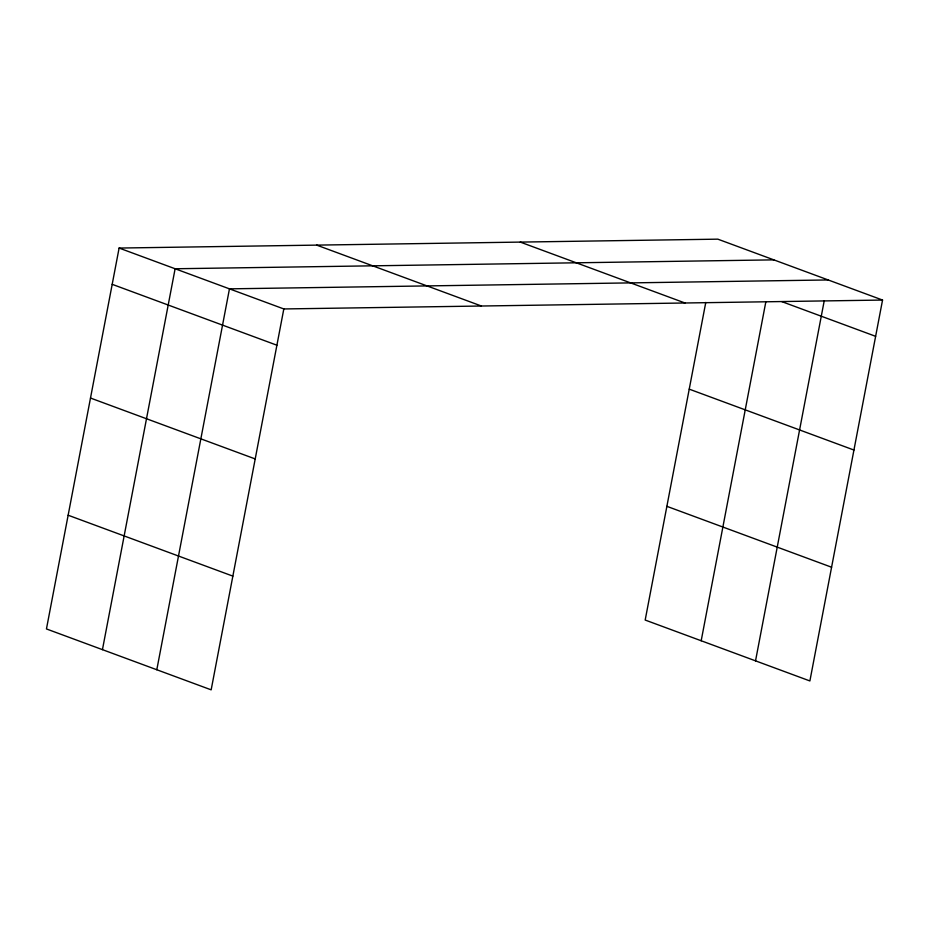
<?xml version="1.0" encoding="UTF-8"?>
<svg xmlns="http://www.w3.org/2000/svg" width="929" height="929" viewBox="0 0 929 929"><rect width="100%" height="100%" fill="white"/><g stroke="black" fill="none" stroke-linecap="round" stroke-linejoin="round"><path stroke-width="1.39" d="M882.55 300.055L717.838 239.159L119.109 248.055L46.45 628.945L211.162 689.841L283.821 308.951L882.55 300.055L809.891 680.945L645.179 620.049L705.773 302.436M102.445 649.65L175.117 268.76L773.845 259.865M156.804 669.751L229.463 288.849L828.192 279.954M701.186 640.755L765.844 301.809M755.532 660.856L824.209 300.88M781.87 301.646L875.629 336.321M520.263 242.086L684.963 302.982M316.696 245.117L481.396 306.013M689.225 389.146L853.937 450.042M119.109 248.055L283.821 308.951M112.188 284.32L276.9 345.216M666.871 506.328L831.583 567.224M90.496 398.042L255.208 458.938M68.142 515.223L232.854 576.119"/></g></svg>
